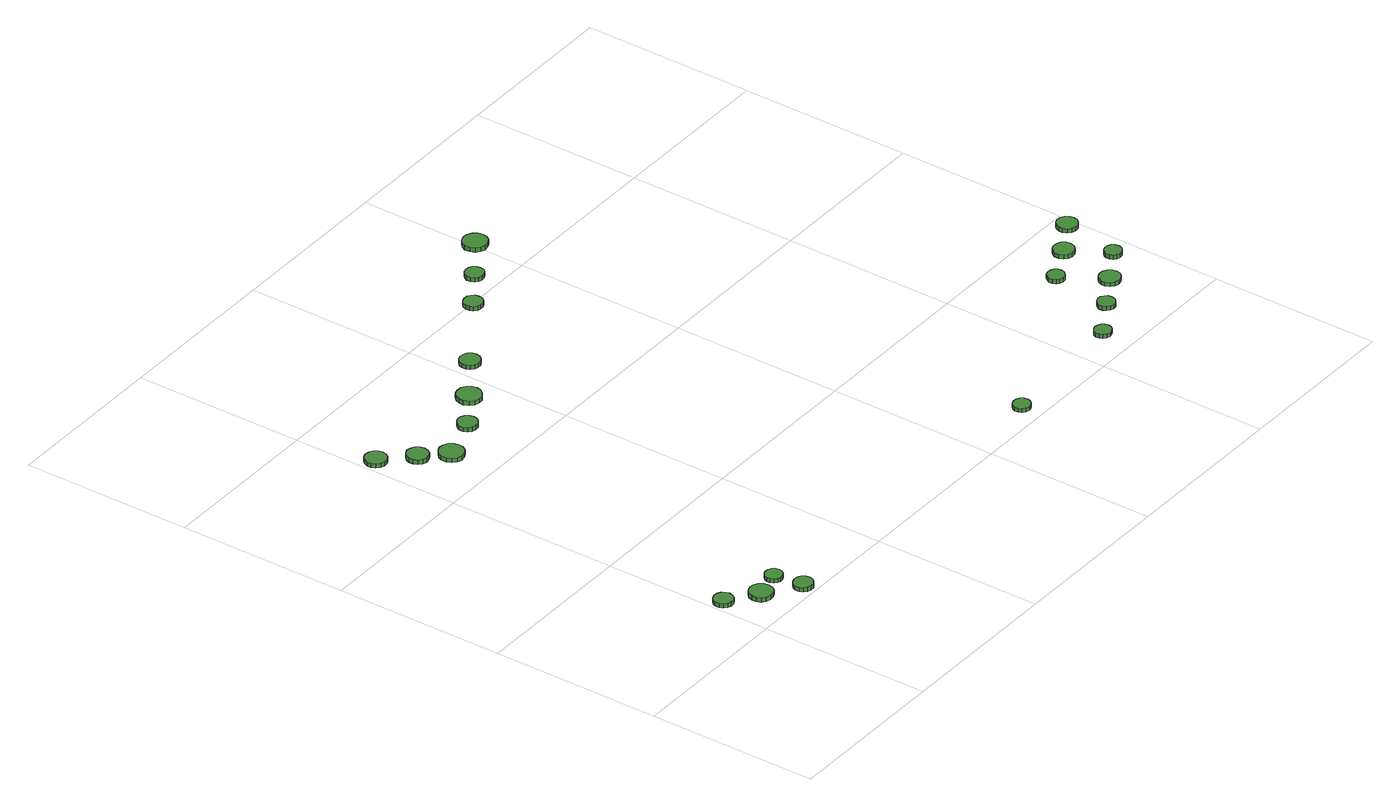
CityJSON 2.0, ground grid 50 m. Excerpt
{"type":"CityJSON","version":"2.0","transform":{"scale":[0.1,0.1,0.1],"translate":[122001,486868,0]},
"CityObjects":{
"tree1":{"type":"SolitaryVegetationObject","attributes":{"function":"something"},"geometry":[{"type":"MultiSurface","lod":"1","boundaries":[[[0,1,2,3,4,5,6,7,8,9,10,11,12,13,14]],[[15,16,17,18,19,20,21,22,23,24,25,26,27,28,29]],[[0,29,28,1]],[[1,28,27,2]],[[2,27,26,3]],[[3,26,25,4]],[[4,25,24,5]],[[5,24,23,6]],[[6,23,22,7]],[[7,22,21,8]],[[8,21,20,9]],[[9,20,19,10]],[[10,19,18,11]],[[11,18,17,12]],[[12,17,16,13]],[[13,16,15,14]],[[14,15,29,0]]]}]},
"tree2":{"type":"SolitaryVegetationObject","attributes":{"function":"something"},"geometry":[{"type":"MultiSurface","lod":"1","boundaries":[[[30,31,32,33,34,35,36,37,38,39,40,41,42,43,44]],[[45,46,47,48,49,50,51,52,53,54,55,56,57,58,59]],[[30,59,58,31]],[[31,58,57,32]],[[32,57,56,33]],[[33,56,55,34]],[[34,55,54,35]],[[35,54,53,36]],[[36,53,52,37]],[[37,52,51,38]],[[38,51,50,39]],[[39,50,49,40]],[[40,49,48,41]],[[41,48,47,42]],[[42,47,46,43]],[[43,46,45,44]],[[44,45,59,30]]]}]},
"tree3":{"type":"SolitaryVegetationObject","attributes":{"function":"something"},"geometry":[{"type":"MultiSurface","lod":"1","boundaries":[[[60,61,62,63,64,65,66,67,68,69,70,71,72,73,74]],[[75,76,77,78,79,80,81,82,83,84,85,86,87,88,89]],[[60,89,88,61]],[[61,88,87,62]],[[62,87,86,63]],[[63,86,85,64]],[[64,85,84,65]],[[65,84,83,66]],[[66,83,82,67]],[[67,82,81,68]],[[68,81,80,69]],[[69,80,79,70]],[[70,79,78,71]],[[71,78,77,72]],[[72,77,76,73]],[[73,76,75,74]],[[74,75,89,60]]]}]},
"tree4":{"type":"SolitaryVegetationObject","attributes":{"function":"something"},"geometry":[{"type":"MultiSurface","lod":"1","boundaries":[[[90,91,92,93,94,95,96,97,98,99,100,101,102,103,104]],[[105,106,107,108,109,110,111,112,113,114,115,116,117,118,119]],[[90,119,118,91]],[[91,118,117,92]],[[92,117,116,93]],[[93,116,115,94]],[[94,115,114,95]],[[95,114,113,96]],[[96,113,112,97]],[[97,112,111,98]],[[98,111,110,99]],[[99,110,109,100]],[[100,109,108,101]],[[101,108,107,102]],[[102,107,106,103]],[[103,106,105,104]],[[104,105,119,90]]]}]},
"tree5":{"type":"SolitaryVegetationObject","attributes":{"function":"something"},"geometry":[{"type":"MultiSurface","lod":"1","boundaries":[[[120,121,122,123,124,125,126,127,128,129,130,131,132,133,134]],[[135,136,137,138,139,140,141,142,143,144,145,146,147,148,149]],[[120,149,148,121]],[[121,148,147,122]],[[122,147,146,123]],[[123,146,145,124]],[[124,145,144,125]],[[125,144,143,126]],[[126,143,142,127]],[[127,142,141,128]],[[128,141,140,129]],[[129,140,139,130]],[[130,139,138,131]],[[131,138,137,132]],[[132,137,136,133]],[[133,136,135,134]],[[134,135,149,120]]]}]},
"tree6":{"type":"SolitaryVegetationObject","attributes":{"function":"something"},"geometry":[{"type":"MultiSurface","lod":"1","boundaries":[[[150,151,152,153,154,155,156,157,158,159,160,161,162,163,164]],[[165,166,167,168,169,170,171,172,173,174,175,176,177,178,179]],[[150,179,178,151]],[[151,178,177,152]],[[152,177,176,153]],[[153,176,175,154]],[[154,175,174,155]],[[155,174,173,156]],[[156,173,172,157]],[[157,172,171,158]],[[158,171,170,159]],[[159,170,169,160]],[[160,169,168,161]],[[161,168,167,162]],[[162,167,166,163]],[[163,166,165,164]],[[164,165,179,150]]]}]},
"tree7":{"type":"SolitaryVegetationObject","attributes":{"function":"something"},"geometry":[{"type":"MultiSurface","lod":"1","boundaries":[[[180,181,182,183,184,185,186,187,188,189,190,191,192,193,194]],[[195,196,197,198,199,200,201,202,203,204,205,206,207,208,209]],[[180,209,208,181]],[[181,208,207,182]],[[182,207,206,183]],[[183,206,205,184]],[[184,205,204,185]],[[185,204,203,186]],[[186,203,202,187]],[[187,202,201,188]],[[188,201,200,189]],[[189,200,199,190]],[[190,199,198,191]],[[191,198,197,192]],[[192,197,196,193]],[[193,196,195,194]],[[194,195,209,180]]]}]},
"tree8":{"type":"SolitaryVegetationObject","attributes":{"function":"something"},"geometry":[{"type":"MultiSurface","lod":"1","boundaries":[[[210,211,212,213,214,215,216,217,218,219,220,221,222,223,224]],[[225,226,227,228,229,230,231,232,233,234,235,236,237,238,239]],[[210,239,238,211]],[[211,238,237,212]],[[212,237,236,213]],[[213,236,235,214]],[[214,235,234,215]],[[215,234,233,216]],[[216,233,232,217]],[[217,232,231,218]],[[218,231,230,219]],[[219,230,229,220]],[[220,229,228,221]],[[221,228,227,222]],[[222,227,226,223]],[[223,226,225,224]],[[224,225,239,210]]]}]},
"tree9":{"type":"SolitaryVegetationObject","attributes":{"function":"something"},"geometry":[{"type":"MultiSurface","lod":"1","boundaries":[[[240,241,242,243,244,245,246,247,248,249,250,251,252,253,254]],[[255,256,257,258,259,260,261,262,263,264,265,266,267,268,269]],[[240,269,268,241]],[[241,268,267,242]],[[242,267,266,243]],[[243,266,265,244]],[[244,265,264,245]],[[245,264,263,246]],[[246,263,262,247]],[[247,262,261,248]],[[248,261,260,249]],[[249,260,259,250]],[[250,259,258,251]],[[251,258,257,252]],[[252,257,256,253]],[[253,256,255,254]],[[254,255,269,240]]]}]},
"tree10":{"type":"SolitaryVegetationObject","attributes":{"function":"something"},"geometry":[{"type":"MultiSurface","lod":"1","boundaries":[[[270,271,272,273,274,275,276,277,278,279,280,281,282,283,284]],[[285,286,287,288,289,290,291,292,293,294,295,296,297,298,299]],[[270,299,298,271]],[[271,298,297,272]],[[272,297,296,273]],[[273,296,295,274]],[[274,295,294,275]],[[275,294,293,276]],[[276,293,292,277]],[[277,292,291,278]],[[278,291,290,279]],[[279,290,289,280]],[[280,289,288,281]],[[281,288,287,282]],[[282,287,286,283]],[[283,286,285,284]],[[284,285,299,270]]]}]},
"tree11":{"type":"SolitaryVegetationObject","attributes":{"function":"something"},"geometry":[{"type":"MultiSurface","lod":"1","boundaries":[[[300,301,302,303,304,305,306,307,308,309,310,311,312,313,314]],[[315,316,317,318,319,320,321,322,323,324,325,326,327,328,329]],[[300,329,328,301]],[[301,328,327,302]],[[302,327,326,303]],[[303,326,325,304]],[[304,325,324,305]],[[305,324,323,306]],[[306,323,322,307]],[[307,322,321,308]],[[308,321,320,309]],[[309,320,319,310]],[[310,319,318,311]],[[311,318,317,312]],[[312,317,316,313]],[[313,316,315,314]],[[314,315,329,300]]]}]},
"tree12":{"type":"SolitaryVegetationObject","attributes":{"function":"something"},"geometry":[{"type":"MultiSurface","lod":"1","boundaries":[[[330,331,332,333,334,335,336,337,338,339,340,341,342,343,344]],[[345,346,347,348,349,350,351,352,353,354,355,356,357,358,359]],[[330,359,358,331]],[[331,358,357,332]],[[332,357,356,333]],[[333,356,355,334]],[[334,355,354,335]],[[335,354,353,336]],[[336,353,352,337]],[[337,352,351,338]],[[338,351,350,339]],[[339,350,349,340]],[[340,349,348,341]],[[341,348,347,342]],[[342,347,346,343]],[[343,346,345,344]],[[344,345,359,330]]]}]},
"tree13":{"type":"SolitaryVegetationObject","attributes":{"function":"something"},"geometry":[{"type":"MultiSurface","lod":"1","boundaries":[[[360,361,362,363,364,365,366,367,368,369,370,371,372,373,374]],[[375,376,377,378,379,380,381,382,383,384,385,386,387,388,389]],[[360,389,388,361]],[[361,388,387,362]],[[362,387,386,363]],[[363,386,385,364]],[[364,385,384,365]],[[365,384,383,366]],[[366,383,382,367]],[[367,382,381,368]],[[368,381,380,369]],[[369,380,379,370]],[[370,379,378,371]],[[371,378,377,372]],[[372,377,376,373]],[[373,376,375,374]],[[374,375,389,360]]]}]},
"tree14":{"type":"SolitaryVegetationObject","attributes":{"function":"something"},"geometry":[{"type":"MultiSurface","lod":"1","boundaries":[[[390,391,392,393,394,395,396,397,398,399,400,401,402,403,404]],[[405,406,407,408,409,410,411,412,413,414,415,416,417,418,419]],[[390,419,418,391]],[[391,418,417,392]],[[392,417,416,393]],[[393,416,415,394]],[[394,415,414,395]],[[395,414,413,396]],[[396,413,412,397]],[[397,412,411,398]],[[398,411,410,399]],[[399,410,409,400]],[[400,409,408,401]],[[401,408,407,402]],[[402,407,406,403]],[[403,406,405,404]],[[404,405,419,390]]]}]},
"tree15":{"type":"SolitaryVegetationObject","attributes":{"function":"something"},"geometry":[{"type":"MultiSurface","lod":"1","boundaries":[[[420,421,422,423,424,425,426,427,428,429,430,431,432,433,434]],[[435,436,437,438,439,440,441,442,443,444,445,446,447,448,449]],[[420,449,448,421]],[[421,448,447,422]],[[422,447,446,423]],[[423,446,445,424]],[[424,445,444,425]],[[425,444,443,426]],[[426,443,442,427]],[[427,442,441,428]],[[428,441,440,429]],[[429,440,439,430]],[[430,439,438,431]],[[431,438,437,432]],[[432,437,436,433]],[[433,436,435,434]],[[434,435,449,420]]]}]},
"tree16":{"type":"SolitaryVegetationObject","attributes":{"function":"something"},"geometry":[{"type":"MultiSurface","lod":"1","boundaries":[[[450,451,452,453,454,455,456,457,458,459,460,461,462,463,464]],[[465,466,467,468,469,470,471,472,473,474,475,476,477,478,479]],[[450,479,478,451]],[[451,478,477,452]],[[452,477,476,453]],[[453,476,475,454]],[[454,475,474,455]],[[455,474,473,456]],[[456,473,472,457]],[[457,472,471,458]],[[458,471,470,459]],[[459,470,469,460]],[[460,469,468,461]],[[461,468,467,462]],[[462,467,466,463]],[[463,466,465,464]],[[464,465,479,450]]]}]},
"tree17":{"type":"SolitaryVegetationObject","attributes":{"function":"something"},"geometry":[{"type":"MultiSurface","lod":"1","boundaries":[[[480,481,482,483,484,485,486,487,488,489,490,491,492,493,494]],[[495,496,497,498,499,500,501,502,503,504,505,506,507,508,509]],[[480,509,508,481]],[[481,508,507,482]],[[482,507,506,483]],[[483,506,505,484]],[[484,505,504,485]],[[485,504,503,486]],[[486,503,502,487]],[[487,502,501,488]],[[488,501,500,489]],[[489,500,499,490]],[[490,499,498,491]],[[491,498,497,492]],[[492,497,496,493]],[[493,496,495,494]],[[494,495,509,480]]]}]},
"tree18":{"type":"SolitaryVegetationObject","attributes":{"function":"something"},"geometry":[{"type":"MultiSurface","lod":"1","boundaries":[[[510,511,512,513,514,515,516,517,518,519,520,521,522,523,524]],[[525,526,527,528,529,530,531,532,533,534,535,536,537,538,539]],[[510,539,538,511]],[[511,538,537,512]],[[512,537,536,513]],[[513,536,535,514]],[[514,535,534,515]],[[515,534,533,516]],[[516,533,532,517]],[[517,532,531,518]],[[518,531,530,519]],[[519,530,529,520]],[[520,529,528,521]],[[521,528,527,522]],[[522,527,526,523]],[[523,526,525,524]],[[524,525,539,510]]]}]},
"tree19":{"type":"SolitaryVegetationObject","attributes":{"function":"something"},"geometry":[{"type":"MultiSurface","lod":"1","boundaries":[[[540,541,542,543,544,545,546,547,548,549,550,551,552,553,554]],[[555,556,557,558,559,560,561,562,563,564,565,566,567,568,569]],[[540,569,568,541]],[[541,568,567,542]],[[542,567,566,543]],[[543,566,565,544]],[[544,565,564,545]],[[545,564,563,546]],[[546,563,562,547]],[[547,562,561,548]],[[548,561,560,549]],[[549,560,559,550]],[[550,559,558,551]],[[551,558,557,552]],[[552,557,556,553]],[[553,556,555,554]],[[554,555,569,540]]]}]},
"tree20":{"type":"SolitaryVegetationObject","attributes":{"function":"something"},"geometry":[{"type":"MultiSurface","lod":"1","boundaries":[[[570,571,572,573,574,575,576,577,578,579,580,581,582,583,584]],[[585,586,587,588,589,590,591,592,593,594,595,596,597,598,599]],[[570,599,598,571]],[[571,598,597,572]],[[572,597,596,573]],[[573,596,595,574]],[[574,595,594,575]],[[575,594,593,576]],[[576,593,592,577]],[[577,592,591,578]],[[578,591,590,579]],[[579,590,589,580]],[[580,589,588,581]],[[581,588,587,582]],[[582,587,586,583]],[[583,586,585,584]],[[584,585,599,570]]]}]},
"tree21":{"type":"SolitaryVegetationObject","attributes":{"function":"something"},"geometry":[{"type":"MultiSurface","lod":"1","boundaries":[[[600,601,602,603,604,605,606,607,608,609,610,611,612,613,614]],[[615,616,617,618,619,620,621,622,623,624,625,626,627,628,629]],[[600,629,628,601]],[[601,628,627,602]],[[602,627,626,603]],[[603,626,625,604]],[[604,625,624,605]],[[605,624,623,606]],[[606,623,622,607]],[[607,622,621,608]],[[608,621,620,609]],[[609,620,619,610]],[[610,619,618,611]],[[611,618,617,612]],[[612,617,616,613]],[[613,616,615,614]],[[614,615,629,600]]]}]}
},
"vertices":[
[59,159,22],[56,170,22],[50,179,22],[40,185,22],[28,186,22],[17,183,22],[9,175,22],[4,165,22],[4,153,22],[9,143,22],[17,135,22],[28,131,22],[40,133,22],[50,138,22],[56,148,22],[56,148,9],[50,138,9],[40,133,9],[28,131,9],[17,135,9],[9,143,9],[4,153,9],[4,165,9],[9,175,9],[17,183,9],[28,186,9],[40,185,9],[50,179,9],[56,170,9],[59,159,9],
[150,99,22],[147,113,22],[139,125,22],[126,132,22],[112,133,22],[99,129,22],[88,119,22],[83,106,22],[83,92,22],[88,79,22],[99,70,22],[112,66,22],[126,67,22],[139,74,22],[147,86,22],[147,86,9],[139,74,9],[126,67,9],[112,66,9],[99,70,9],[88,79,9],[83,92,9],[83,106,9],[88,119,9],[99,129,9],[112,133,9],[126,132,9],[139,125,9],[147,113,9],[150,99,9],
[241,34,22],[239,45,22],[232,55,22],[222,60,22],[211,62,22],[200,58,22],[191,50,22],[186,40,22],[186,28,22],[191,18,22],[200,10,22],[211,7,22],[222,8,22],[232,14,22],[239,23,22],[239,23,9],[232,14,9],[222,8,9],[211,7,9],[200,10,9],[191,18,9],[186,28,9],[186,40,9],[191,50,9],[200,58,9],[211,62,9],[222,60,9],[232,55,9],[239,45,9],[241,34,9],
[224,119,22],[222,129,22],[216,137,22],[207,142,22],[196,143,22],[187,140,22],[179,133,22],[175,124,22],[175,114,22],[179,104,22],[187,97,22],[196,94,22],[207,95,22],[216,100,22],[222,109,22],[222,109,9],[216,100,9],[207,95,9],[196,94,9],[187,97,9],[179,104,9],[175,114,9],[175,124,9],[179,133,9],[187,140,9],[196,143,9],[207,142,9],[216,137,9],[222,129,9],[224,119,9],
[72,1277,17],[69,1290,17],[62,1300,17],[51,1306,17],[38,1308,17],[26,1304,17],[16,1295,17],[11,1283,17],[11,1271,17],[16,1259,17],[26,1250,17],[38,1246,17],[51,1248,17],[62,1254,17],[69,1265,17],[69,1265,4],[62,1254,4],[51,1248,4],[38,1246,4],[26,1250,4],[16,1259,4],[11,1271,4],[11,1283,4],[16,1295,4],[26,1304,4],[38,1308,4],[51,1306,4],[62,1300,4],[69,1290,4],[72,1277,4],
[148,1198,19],[145,1210,19],[137,1221,19],[126,1227,19],[113,1229,19],[101,1225,19],[91,1216,19],[86,1204,19],[86,1191,19],[91,1179,19],[101,1170,19],[113,1166,19],[126,1168,19],[137,1174,19],[145,1185,19],[145,1185,6],[137,1174,6],[126,1168,6],[113,1166,6],[101,1170,6],[91,1179,6],[86,1191,6],[86,1204,6],[91,1216,6],[101,1225,6],[113,1229,6],[126,1227,6],[137,1221,6],[145,1210,6],[148,1198,6],
[210,1131,21],[207,1146,21],[199,1158,21],[186,1165,21],[171,1167,21],[158,1162,21],[147,1152,21],[141,1139,21],[141,1124,21],[147,1111,21],[158,1101,21],[171,1096,21],[186,1098,21],[199,1105,21],[207,1117,21],[207,1117,8],[199,1105,8],[186,1098,8],[171,1096,8],[158,1101,8],[147,1111,8],[141,1124,8],[141,1139,8],[147,1152,8],[158,1162,8],[171,1167,8],[186,1165,8],[199,1158,8],[207,1146,8],[210,1131,8],
[338,1176,22],[335,1188,22],[328,1198,22],[318,1204,22],[306,1205,22],[295,1201,22],[286,1193,22],[281,1182,22],[281,1170,22],[286,1159,22],[295,1151,22],[306,1148,22],[318,1149,22],[328,1155,22],[335,1164,22],[335,1164,9],[328,1155,9],[318,1149,9],[306,1148,9],[295,1151,9],[286,1159,9],[281,1170,9],[281,1182,9],[286,1193,9],[295,1201,9],[306,1205,9],[318,1204,9],[328,1198,9],[335,1188,9],[338,1176,9],
[454,1250,20],[451,1264,20],[442,1276,20],[429,1284,20],[415,1285,20],[401,1281,20],[390,1271,20],[384,1257,20],[384,1243,20],[390,1229,20],[401,1219,20],[415,1215,20],[429,1216,20],[442,1224,20],[451,1236,20],[451,1236,7],[442,1224,7],[429,1216,7],[415,1215,7],[401,1219,7],[390,1229,7],[384,1243,7],[384,1257,7],[390,1271,7],[401,1281,7],[415,1285,7],[429,1284,7],[442,1276,7],[451,1264,7],[454,1250,7],
[580,1342,20],[577,1353,20],[570,1363,20],[559,1369,20],[547,1370,20],[536,1367,20],[527,1359,20],[522,1348,20],[522,1335,20],[527,1324,20],[536,1316,20],[547,1313,20],[559,1314,20],[570,1320,20],[577,1330,20],[577,1330,7],[570,1320,7],[559,1314,7],[547,1313,7],[536,1316,7],[527,1324,7],[522,1335,7],[522,1348,7],[527,1359,7],[536,1367,7],[547,1370,7],[559,1369,7],[570,1363,7],[577,1353,7],[580,1342,7],
[803,1494,19],[801,1505,19],[794,1514,19],[785,1519,19],[773,1520,19],[763,1517,19],[754,1509,19],[750,1499,19],[750,1488,19],[754,1478,19],[763,1470,19],[773,1467,19],[785,1468,19],[794,1473,19],[801,1483,19],[801,1483,6],[794,1473,6],[785,1468,6],[773,1467,6],[763,1470,6],[754,1478,6],[750,1488,6],[750,1499,6],[754,1509,6],[763,1517,6],[773,1520,6],[785,1519,6],[794,1514,6],[801,1505,6],[803,1494,6],
[1243,57,21],[1241,67,21],[1235,76,21],[1226,81,21],[1216,82,21],[1206,79,21],[1198,72,21],[1194,63,21],[1194,52,21],[1198,43,21],[1206,36,21],[1216,33,21],[1226,34,21],[1235,39,21],[1241,47,21],[1241,47,9],[1235,39,9],[1226,34,9],[1216,33,9],[1206,36,9],[1198,43,9],[1194,52,9],[1194,63,9],[1198,72,9],[1206,79,9],[1216,82,9],[1226,81,9],[1235,76,9],[1241,67,9],[1243,57,9],
[913,1568,19],[911,1579,19],[904,1589,19],[895,1594,19],[884,1595,19],[873,1592,19],[865,1584,19],[860,1574,19],[860,1563,19],[865,1553,19],[873,1545,19],[884,1542,19],[895,1543,19],[904,1548,19],[911,1557,19],[911,1557,6],[904,1548,6],[895,1543,6],[884,1542,6],[873,1545,6],[865,1553,6],[860,1563,6],[860,1574,6],[865,1584,6],[873,1592,6],[884,1595,6],[895,1594,6],[904,1589,6],[911,1579,6],[913,1568,6],
[1041,1652,20],[1038,1667,20],[1029,1678,20],[1016,1686,20],[1002,1687,20],[988,1683,20],[977,1673,20],[971,1660,20],[971,1645,20],[977,1631,20],[988,1622,20],[1002,1617,20],[1016,1619,20],[1029,1626,20],[1038,1638,20],[1038,1638,7],[1029,1626,7],[1016,1619,7],[1002,1617,7],[988,1622,7],[977,1631,7],[971,1645,7],[971,1660,7],[977,1673,7],[988,1683,7],[1002,1687,7],[1016,1686,7],[1029,1678,7],[1038,1667,7],[1041,1652,7],
[1645,87,21],[1643,97,21],[1637,105,21],[1628,110,21],[1618,112,21],[1608,108,21],[1600,102,21],[1596,92,21],[1596,82,21],[1600,73,21],[1608,66,21],[1618,63,21],[1628,64,21],[1637,69,21],[1643,77,21],[1643,77,9],[1637,69,9],[1628,64,9],[1618,63,9],[1608,66,9],[1600,73,9],[1596,82,9],[1596,92,9],[1600,102,9],[1608,108,9],[1618,112,9],[1628,110,9],[1637,105,9],[1643,97,9],[1645,87,9],
[1758,158,20],[1756,168,20],[1750,176,20],[1741,182,20],[1730,183,20],[1720,179,20],[1713,172,20],[1708,163,20],[1708,152,20],[1713,143,20],[1720,136,20],[1730,132,20],[1741,133,20],[1750,139,20],[1756,147,20],[1756,147,7],[1750,139,7],[1741,133,7],[1730,132,7],[1720,136,7],[1713,143,7],[1708,152,7],[1708,163,7],[1713,172,7],[1720,179,7],[1730,183,7],[1741,182,7],[1750,176,7],[1756,168,7],[1758,158,7],
[1783,336,19],[1781,347,19],[1775,355,19],[1766,360,19],[1756,361,19],[1746,358,19],[1739,351,19],[1735,342,19],[1735,331,19],[1739,322,19],[1746,315,19],[1756,312,19],[1766,313,19],[1775,318,19],[1781,326,19],[1781,326,6],[1775,318,6],[1766,313,6],[1756,312,6],[1746,315,6],[1739,322,6],[1735,331,6],[1735,342,6],[1739,351,6],[1746,358,6],[1756,361,6],[1766,360,6],[1775,355,6],[1781,347,6],[1783,336,6],
[1863,218,19],[1861,230,19],[1853,240,19],[1842,247,19],[1830,248,19],[1818,244,19],[1809,236,19],[1803,224,19],[1803,212,19],[1809,200,19],[1818,192,19],[1830,188,19],[1842,189,19],[1853,196,19],[1861,206,19],[1861,206,7],[1853,196,7],[1842,189,7],[1830,188,7],[1818,192,7],[1809,200,7],[1803,212,7],[1803,224,7],[1809,236,7],[1818,244,7],[1830,248,7],[1842,247,7],[1853,240,7],[1861,230,7],[1863,218,7],
[1898,390,19],[1895,403,19],[1888,413,19],[1877,419,19],[1864,420,19],[1852,416,19],[1843,408,19],[1838,397,19],[1838,384,19],[1843,373,19],[1852,364,19],[1864,360,19],[1877,362,19],[1888,368,19],[1895,378,19],[1895,378,7],[1888,368,7],[1877,362,7],[1864,360,7],[1852,364,7],[1843,373,7],[1838,384,7],[1838,397,7],[1843,408,7],[1852,416,7],[1864,420,7],[1877,419,7],[1888,413,7],[1895,403,7],[1898,390,7],
[1961,282,20],[1959,292,20],[1953,300,20],[1944,305,20],[1934,306,20],[1924,303,20],[1916,296,20],[1912,287,20],[1912,277,20],[1916,267,20],[1924,261,20],[1934,257,20],[1944,258,20],[1953,264,20],[1959,272,20],[1959,272,7],[1953,264,7],[1944,258,7],[1934,257,7],[1924,261,7],[1916,267,7],[1912,277,7],[1912,287,7],[1916,296,7],[1924,303,7],[1934,306,7],[1944,305,7],[1953,300,7],[1959,292,7],[1961,282,7],
[2000,453,19],[1998,465,19],[1990,475,19],[1979,482,19],[1967,483,19],[1955,479,19],[1946,471,19],[1941,459,19],[1941,447,19],[1946,435,19],[1955,427,19],[1967,423,19],[1979,424,19],[1990,431,19],[1998,441,19],[1998,441,7],[1990,431,7],[1979,424,7],[1967,423,7],[1955,427,7],[1946,435,7],[1941,447,7],[1941,459,7],[1946,471,7],[1955,479,7],[1967,483,7],[1979,482,7],[1990,475,7],[1998,465,7],[2000,453,7]
]}
